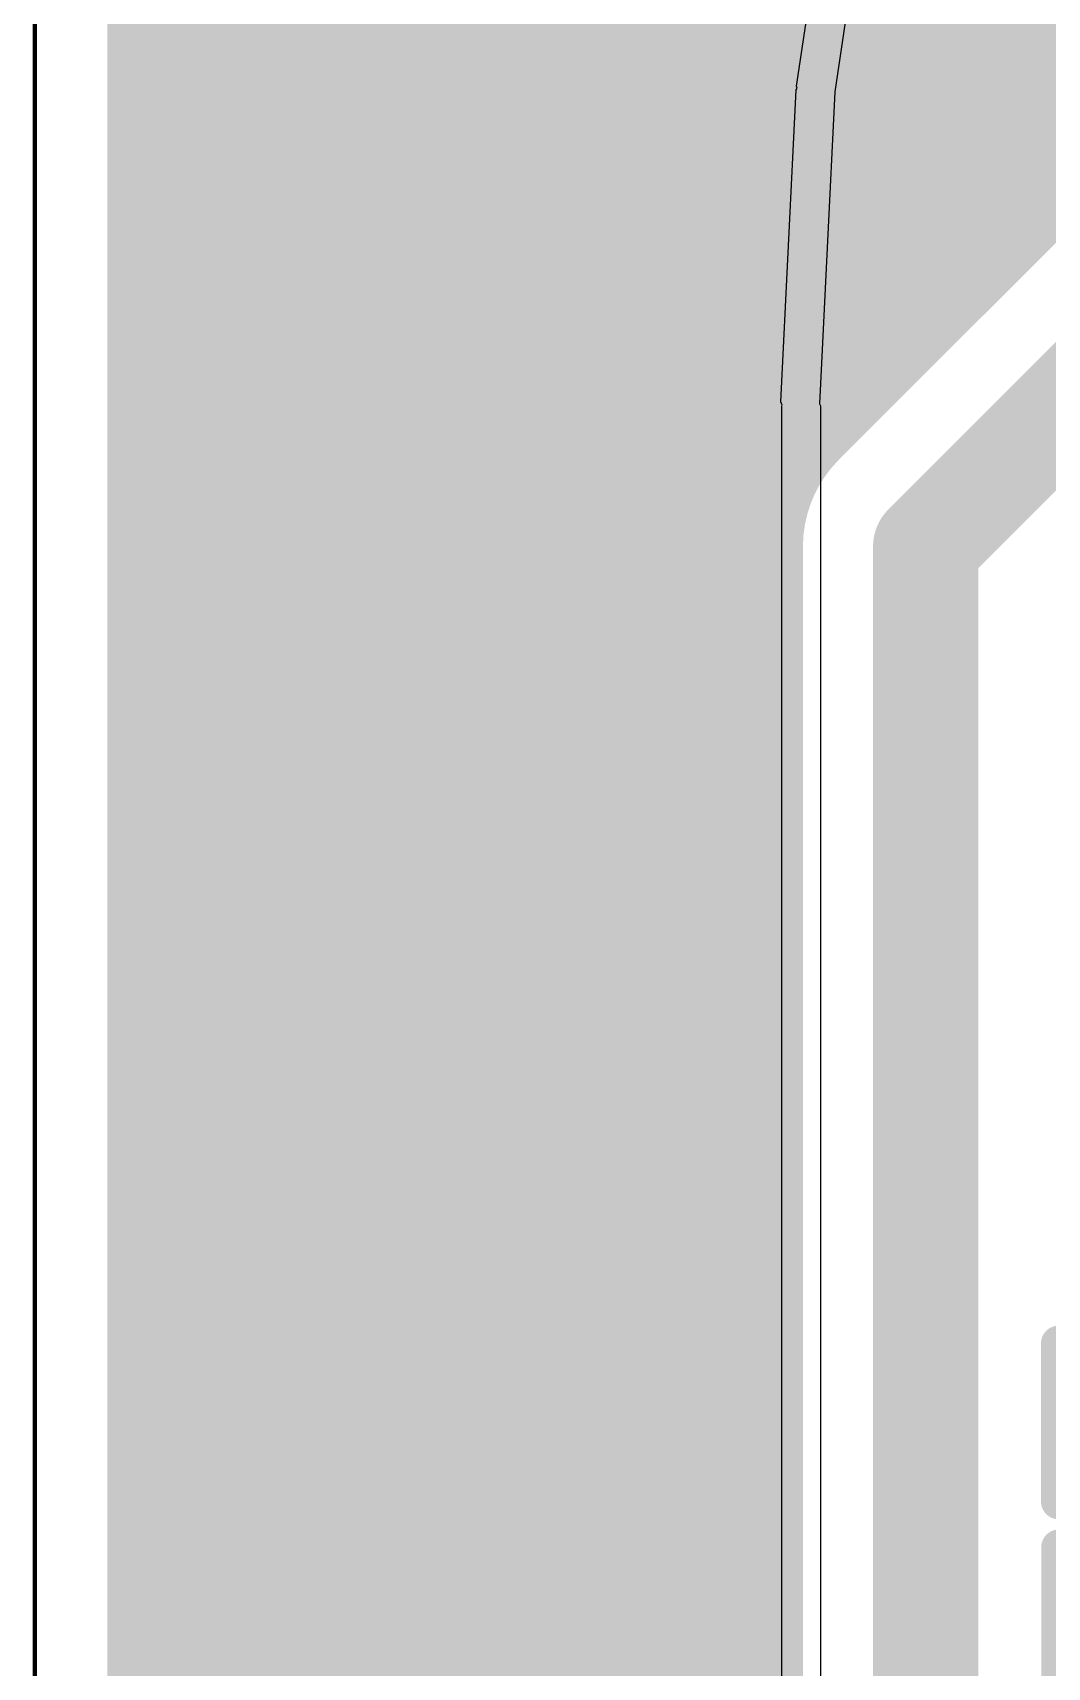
# Model space of a CAD drawing. Header units: inches. Extents: x 0 to 215, y 0 to 215.
# Drawn here: x 0.0007 to 0.1147, y 0.6231 to 0.8067 of the extents above; entities that cross this region are included whole.
import ezdxf

# ---------------------------------------------------------------- set-up
doc = ezdxf.new("R2010")
doc.units = ezdxf.units.IN
doc.header["$MEASUREMENT"] = 0
for name, color, linetype in [('BottomLayer', 5, 'Continuous'), ('BottomSolder', 6, 'Continuous'), ('KeepOutLayer', 6, 'Continuous'), ('TopLayer', 1, 'Continuous'), ('TopOverlay', 2, 'Continuous'), ('TopPaste', 8, 'Continuous'), ('TopSolder', 216, 'Continuous')]:
    doc.layers.add(name, color=color, linetype=linetype)

# ---------------------------------------------------------------- blocks, each defined once
blk = doc.blocks.new('D0201_BI_A_3')
at = {"layer": 'TopLayer'}
for points in [[(-0.01523, 0.00789), (-0.0046, 0.00789), (-0.0046, -0.00786), (-0.01523, -0.00786)], [(0.00485, 0.00789), (0.01548, 0.00789), (0.01548, -0.00786), (0.00485, -0.00786)]]:
    blk.add_hatch(color=1, dxfattribs=at).paths.add_polyline_path(points)
at = {"layer": 'TopPaste'}
for points in [[(-0.01523, 0.00789), (-0.0046, 0.00789), (-0.0046, -0.00786), (-0.01523, -0.00786)], [(0.00485, 0.00789), (0.01548, 0.00789), (0.01548, -0.00786), (0.00485, -0.00786)]]:
    blk.add_hatch(color=8, dxfattribs=at).paths.add_polyline_path(points)
at = {"layer": 'TopSolder'}
for points in [[(-0.0172, 0.00986), (-0.00263, 0.00986), (-0.00263, -0.00983), (-0.0172, -0.00983)], [(0.00288, 0.00986), (0.01745, 0.00986), (0.01745, -0.00983), (0.00288, -0.00983)]]:
    blk.add_hatch(color=216, dxfattribs=at).paths.add_polyline_path(points)
at = {"layer": 'TopOverlay'}
for p, q in [((0.00103, 0.00001), (-0.00197, 0.00401)), ((-0.00197, 0.00401), (-0.00197, -0.00399)), ((0.00253, 0.00401), (-0.00047, 0.00001)), ((0.00253, -0.00399), (0.00253, 0.00401)), ((-0.00197, -0.00399), (0.00103, 0.00001)), ((-0.00047, 0.00001), (0.00253, -0.00399))]:
    blk.add_line(p, q, dxfattribs=at)
for points in [[(-0.00257, 0.01301, 0.004, 0.004, 0), (-0.02032, 0.01301, 0.004, 0.004, 0)], [(-0.02032, 0.01001, 0.004, 0.004, 0), (-0.02032, 0.01301, 0.004, 0.004, 0)], [(0.00252, 0.01279, 0.004, 0.004, 0), (0.00257, 0.01304, 0.004, 0.004, 0)], [(0.02032, 0.01304, 0.004, 0.004, 0), (0.00257, 0.01304, 0.004, 0.004, 0)], [(0.02032, -0.01001, 0.004, 0.004, 0), (0.02032, 0.01304, 0.004, 0.004, 0)], [(-0.02032, -0.01304, 0.004, 0.004, 0), (-0.02032, 0.01001, 0.004, 0.004, 0)], [(0.02032, -0.01301, 0.004, 0.004, 0), (0.02032, -0.01001, 0.004, 0.004, 0)], [(-0.00257, -0.01304, 0.004, 0.004, 0), (-0.00252, -0.01279, 0.004, 0.004, 0)], [(0.02032, -0.01301, 0.004, 0.004, 0), (0.00257, -0.01301, 0.004, 0.004, 0)], [(-0.00257, -0.01304, 0.004, 0.004, 0), (-0.02032, -0.01304, 0.004, 0.004, 0)]]:
    blk.add_lwpolyline(points, format="xyseb", dxfattribs=at)
for points in [[(-0.02132, 0.01301, 0.002, 0.002, 1), (-0.01932, 0.01301, 0.002, 0.002, 1)], [(-0.02132, 0.01301, 0.002, 0.002, 1), (-0.01932, 0.01301, 0.002, 0.002, 1)], [(-0.00357, 0.01301, 0.002, 0.002, 1), (-0.00157, 0.01301, 0.002, 0.002, 1)], [(0.00152, 0.01279, 0.002, 0.002, 1), (0.00352, 0.01279, 0.002, 0.002, 1)], [(0.00157, 0.01304, 0.002, 0.002, 1), (0.00357, 0.01304, 0.002, 0.002, 1)], [(0.00157, 0.01304, 0.002, 0.002, 1), (0.00357, 0.01304, 0.002, 0.002, 1)], [(0.01932, 0.01304, 0.002, 0.002, 1), (0.02132, 0.01304, 0.002, 0.002, 1)], [(0.01932, 0.01304, 0.002, 0.002, 1), (0.02132, 0.01304, 0.002, 0.002, 1)], [(-0.02132, 0.01001, 0.002, 0.002, 1), (-0.01932, 0.01001, 0.002, 0.002, 1)], [(-0.02132, 0.01001, 0.002, 0.002, 1), (-0.01932, 0.01001, 0.002, 0.002, 1)], [(0.01932, -0.01001, 0.002, 0.002, 1), (0.02132, -0.01001, 0.002, 0.002, 1)], [(0.01932, -0.01001, 0.002, 0.002, 1), (0.02132, -0.01001, 0.002, 0.002, 1)], [(-0.00352, -0.01279, 0.002, 0.002, 1), (-0.00152, -0.01279, 0.002, 0.002, 1)], [(0.00157, -0.01301, 0.002, 0.002, 1), (0.00357, -0.01301, 0.002, 0.002, 1)], [(0.01932, -0.01301, 0.002, 0.002, 1), (0.02132, -0.01301, 0.002, 0.002, 1)], [(0.01932, -0.01301, 0.002, 0.002, 1), (0.02132, -0.01301, 0.002, 0.002, 1)], [(-0.02132, -0.01304, 0.002, 0.002, 1), (-0.01932, -0.01304, 0.002, 0.002, 1)], [(-0.02132, -0.01304, 0.002, 0.002, 1), (-0.01932, -0.01304, 0.002, 0.002, 1)], [(-0.00357, -0.01304, 0.002, 0.002, 1), (-0.00157, -0.01304, 0.002, 0.002, 1)], [(-0.00357, -0.01304, 0.002, 0.002, 1), (-0.00157, -0.01304, 0.002, 0.002, 1)]]:
    blk.add_lwpolyline(points, format="xyseb", close=True, dxfattribs=at)
blk = doc.blocks.new('____73')
at = {"layer": 'BottomLayer'}
for p, q in [((-0.353, 0.14896), (-0.35819, 0.11402)), ((-0.35819, 0.11402), (-0.35991, 0.07899)), ((-0.35991, 0.07899), (-0.3598, 0.07874)), ((-0.3598, 0.07874), (-0.3598, -0.07874))]:
    blk.add_line(p, q, dxfattribs=at)
at = {"layer": 'BottomSolder'}
for p, q in [((-0.36249, 0.11466), (-0.3573, 0.14959)), ((-0.36249, 0.11466), (-0.3573, 0.14959)), ((-0.36425, 0.0792), (-0.36253, 0.11423)), ((-0.36425, 0.0792), (-0.36253, 0.11423)), ((-0.36253, 0.11423), (-0.36243, 0.11444)), ((-0.36253, 0.11423), (-0.36243, 0.11444)), ((-0.36243, 0.11444), (-0.36249, 0.11466)), ((-0.36243, 0.11444), (-0.36249, 0.11466)), ((-0.36411, 0.07883), (-0.36425, 0.0792)), ((-0.36411, 0.07883), (-0.36425, 0.0792)), ((-0.36415, 0.07874), (-0.36411, 0.07883)), ((-0.36415, 0.07874), (-0.36411, 0.07883)), ((-0.36415, -0.07874), (-0.36415, 0.07874)), ((-0.36415, -0.07874), (-0.36415, 0.07874))]:
    blk.add_line(p, q, dxfattribs=at)

msp = doc.modelspace()

# ---------------------------------------------------------------- linework, layer by layer
at = {"layer": 'BottomLayer'}
for points in [[(0.01162, 1.36763, 0.005, 0.005, 0), (0.01162, 0.01087, 0.005, 0.005, 0)], [(0.06844, 0.80338, 0.005, 0.005, 0), (0.07362, 0.83832, 0.005, 0.005, 0)], [(0.01162, 0.80716, 0.005, 0.005, 0), (0.069, 0.80716, 0.005, 0.005, 0)], [(0.01162, 0.80314, 0.005, 0.005, 0), (0.06845, 0.80314, 0.005, 0.005, 0)], [(0.0665, 0.76615, 0.005, 0.005, 0), (0.06822, 0.80118, 0.005, 0.005, 0)], [(0.01162, 0.79912, 0.005, 0.005, 0), (0.06812, 0.79912, 0.005, 0.005, 0)], [(0.01162, 0.79511, 0.005, 0.005, 0), (0.06792, 0.79511, 0.005, 0.005, 0)], [(0.01162, 0.79109, 0.005, 0.005, 0), (0.06773, 0.79109, 0.005, 0.005, 0)], [(0.01162, 0.78708, 0.005, 0.005, 0), (0.06753, 0.78708, 0.005, 0.005, 0)], [(0.01162, 0.78306, 0.005, 0.005, 0), (0.06733, 0.78306, 0.005, 0.005, 0)], [(0.01162, 0.77905, 0.005, 0.005, 0), (0.06713, 0.77905, 0.005, 0.005, 0)], [(0.01162, 0.77503, 0.005, 0.005, 0), (0.06694, 0.77503, 0.005, 0.005, 0)], [(0.01162, 0.77101, 0.005, 0.005, 0), (0.06674, 0.77101, 0.005, 0.005, 0)], [(0.01162, 0.767, 0.005, 0.005, 0), (0.06654, 0.767, 0.005, 0.005, 0)], [(0.06658, 0.60758, 0.005, 0.005, 0), (0.06658, 0.76451, 0.005, 0.005, 0)], [(0.01162, 0.76298, 0.005, 0.005, 0), (0.06658, 0.76298, 0.005, 0.005, 0)], [(0.01162, 0.75897, 0.005, 0.005, 0), (0.06658, 0.75897, 0.005, 0.005, 0)], [(0.01162, 0.75495, 0.005, 0.005, 0), (0.06658, 0.75495, 0.005, 0.005, 0)], [(0.01162, 0.75094, 0.005, 0.005, 0), (0.06658, 0.75094, 0.005, 0.005, 0)], [(0.01162, 0.74692, 0.005, 0.005, 0), (0.06658, 0.74692, 0.005, 0.005, 0)], [(0.01162, 0.7429, 0.005, 0.005, 0), (0.06658, 0.7429, 0.005, 0.005, 0)], [(0.01162, 0.73889, 0.005, 0.005, 0), (0.06658, 0.73889, 0.005, 0.005, 0)], [(0.01162, 0.73487, 0.005, 0.005, 0), (0.06658, 0.73487, 0.005, 0.005, 0)], [(0.01162, 0.73086, 0.005, 0.005, 0), (0.06658, 0.73086, 0.005, 0.005, 0)], [(0.01162, 0.72684, 0.005, 0.005, 0), (0.06658, 0.72684, 0.005, 0.005, 0)], [(0.01162, 0.72283, 0.005, 0.005, 0), (0.06658, 0.72283, 0.005, 0.005, 0)], [(0.01162, 0.71881, 0.005, 0.005, 0), (0.06658, 0.71881, 0.005, 0.005, 0)], [(0.01162, 0.71479, 0.005, 0.005, 0), (0.06658, 0.71479, 0.005, 0.005, 0)], [(0.01162, 0.71078, 0.005, 0.005, 0), (0.06658, 0.71078, 0.005, 0.005, 0)], [(0.01162, 0.70676, 0.005, 0.005, 0), (0.06658, 0.70676, 0.005, 0.005, 0)], [(0.01162, 0.70275, 0.005, 0.005, 0), (0.06658, 0.70275, 0.005, 0.005, 0)], [(0.01162, 0.69873, 0.005, 0.005, 0), (0.06658, 0.69873, 0.005, 0.005, 0)], [(0.01162, 0.69472, 0.005, 0.005, 0), (0.06658, 0.69472, 0.005, 0.005, 0)], [(0.01162, 0.6907, 0.005, 0.005, 0), (0.06658, 0.6907, 0.005, 0.005, 0)], [(0.01162, 0.68668, 0.005, 0.005, 0), (0.06658, 0.68668, 0.005, 0.005, 0)], [(0.01162, 0.68267, 0.005, 0.005, 0), (0.06658, 0.68267, 0.005, 0.005, 0)], [(0.01162, 0.67865, 0.005, 0.005, 0), (0.06658, 0.67865, 0.005, 0.005, 0)], [(0.01162, 0.67464, 0.005, 0.005, 0), (0.06658, 0.67464, 0.005, 0.005, 0)], [(0.01162, 0.67062, 0.005, 0.005, 0), (0.06658, 0.67062, 0.005, 0.005, 0)], [(0.01162, 0.66661, 0.005, 0.005, 0), (0.06658, 0.66661, 0.005, 0.005, 0)], [(0.01162, 0.66259, 0.005, 0.005, 0), (0.06658, 0.66259, 0.005, 0.005, 0)], [(0.01162, 0.65857, 0.005, 0.005, 0), (0.06658, 0.65857, 0.005, 0.005, 0)], [(0.01162, 0.65456, 0.005, 0.005, 0), (0.06658, 0.65456, 0.005, 0.005, 0)], [(0.01162, 0.65054, 0.005, 0.005, 0), (0.06658, 0.65054, 0.005, 0.005, 0)], [(0.01162, 0.64653, 0.005, 0.005, 0), (0.06658, 0.64653, 0.005, 0.005, 0)], [(0.01162, 0.64251, 0.005, 0.005, 0), (0.06658, 0.64251, 0.005, 0.005, 0)], [(0.01162, 0.6385, 0.005, 0.005, 0), (0.06658, 0.6385, 0.005, 0.005, 0)], [(0.01162, 0.63448, 0.005, 0.005, 0), (0.06658, 0.63448, 0.005, 0.005, 0)], [(0.01162, 0.63046, 0.005, 0.005, 0), (0.06658, 0.63046, 0.005, 0.005, 0)], [(0.01162, 0.62645, 0.005, 0.005, 0), (0.06658, 0.62645, 0.005, 0.005, 0)], [(0.01162, 0.62243, 0.005, 0.005, 0), (0.06658, 0.62243, 0.005, 0.005, 0)]]:
    msp.add_lwpolyline(points, format="xyseb", dxfattribs=at)
for points in [[(0.01037, 0.80716, 0.0025, 0.0025, 1), (0.01287, 0.80716, 0.0025, 0.0025, 1)], [(0.06775, 0.80716, 0.0025, 0.0025, 1), (0.07025, 0.80716, 0.0025, 0.0025, 1)], [(0.01037, 0.80314, 0.0025, 0.0025, 1), (0.01287, 0.80314, 0.0025, 0.0025, 1)], [(0.06719, 0.80338, 0.0025, 0.0025, 1), (0.06969, 0.80338, 0.0025, 0.0025, 1)], [(0.0672, 0.80314, 0.0025, 0.0025, 1), (0.0697, 0.80314, 0.0025, 0.0025, 1)], [(0.06697, 0.80118, 0.0025, 0.0025, 1), (0.06947, 0.80118, 0.0025, 0.0025, 1)], [(0.01037, 0.79912, 0.0025, 0.0025, 1), (0.01287, 0.79912, 0.0025, 0.0025, 1)], [(0.06687, 0.79912, 0.0025, 0.0025, 1), (0.06937, 0.79912, 0.0025, 0.0025, 1)], [(0.01037, 0.79511, 0.0025, 0.0025, 1), (0.01287, 0.79511, 0.0025, 0.0025, 1)], [(0.06667, 0.79511, 0.0025, 0.0025, 1), (0.06917, 0.79511, 0.0025, 0.0025, 1)], [(0.01037, 0.79109, 0.0025, 0.0025, 1), (0.01287, 0.79109, 0.0025, 0.0025, 1)], [(0.06648, 0.79109, 0.0025, 0.0025, 1), (0.06898, 0.79109, 0.0025, 0.0025, 1)], [(0.01037, 0.78708, 0.0025, 0.0025, 1), (0.01287, 0.78708, 0.0025, 0.0025, 1)], [(0.06628, 0.78708, 0.0025, 0.0025, 1), (0.06878, 0.78708, 0.0025, 0.0025, 1)], [(0.01037, 0.78306, 0.0025, 0.0025, 1), (0.01287, 0.78306, 0.0025, 0.0025, 1)], [(0.06608, 0.78306, 0.0025, 0.0025, 1), (0.06858, 0.78306, 0.0025, 0.0025, 1)], [(0.01037, 0.77905, 0.0025, 0.0025, 1), (0.01287, 0.77905, 0.0025, 0.0025, 1)], [(0.06588, 0.77905, 0.0025, 0.0025, 1), (0.06838, 0.77905, 0.0025, 0.0025, 1)], [(0.01037, 0.77503, 0.0025, 0.0025, 1), (0.01287, 0.77503, 0.0025, 0.0025, 1)], [(0.06569, 0.77503, 0.0025, 0.0025, 1), (0.06819, 0.77503, 0.0025, 0.0025, 1)], [(0.01037, 0.77101, 0.0025, 0.0025, 1), (0.01287, 0.77101, 0.0025, 0.0025, 1)], [(0.06549, 0.77101, 0.0025, 0.0025, 1), (0.06799, 0.77101, 0.0025, 0.0025, 1)], [(0.01037, 0.767, 0.0025, 0.0025, 1), (0.01287, 0.767, 0.0025, 0.0025, 1)], [(0.06529, 0.767, 0.0025, 0.0025, 1), (0.06779, 0.767, 0.0025, 0.0025, 1)], [(0.06525, 0.76615, 0.0025, 0.0025, 1), (0.06775, 0.76615, 0.0025, 0.0025, 1)], [(0.06533, 0.76451, 0.0025, 0.0025, 1), (0.06783, 0.76451, 0.0025, 0.0025, 1)], [(0.01037, 0.76298, 0.0025, 0.0025, 1), (0.01287, 0.76298, 0.0025, 0.0025, 1)], [(0.06533, 0.76298, 0.0025, 0.0025, 1), (0.06783, 0.76298, 0.0025, 0.0025, 1)], [(0.01037, 0.75897, 0.0025, 0.0025, 1), (0.01287, 0.75897, 0.0025, 0.0025, 1)], [(0.06533, 0.75897, 0.0025, 0.0025, 1), (0.06783, 0.75897, 0.0025, 0.0025, 1)], [(0.01037, 0.75495, 0.0025, 0.0025, 1), (0.01287, 0.75495, 0.0025, 0.0025, 1)], [(0.06533, 0.75495, 0.0025, 0.0025, 1), (0.06783, 0.75495, 0.0025, 0.0025, 1)], [(0.01037, 0.75094, 0.0025, 0.0025, 1), (0.01287, 0.75094, 0.0025, 0.0025, 1)], [(0.06533, 0.75094, 0.0025, 0.0025, 1), (0.06783, 0.75094, 0.0025, 0.0025, 1)], [(0.01037, 0.74692, 0.0025, 0.0025, 1), (0.01287, 0.74692, 0.0025, 0.0025, 1)], [(0.06533, 0.74692, 0.0025, 0.0025, 1), (0.06783, 0.74692, 0.0025, 0.0025, 1)], [(0.01037, 0.7429, 0.0025, 0.0025, 1), (0.01287, 0.7429, 0.0025, 0.0025, 1)], [(0.06533, 0.7429, 0.0025, 0.0025, 1), (0.06783, 0.7429, 0.0025, 0.0025, 1)], [(0.01037, 0.73889, 0.0025, 0.0025, 1), (0.01287, 0.73889, 0.0025, 0.0025, 1)], [(0.06533, 0.73889, 0.0025, 0.0025, 1), (0.06783, 0.73889, 0.0025, 0.0025, 1)], [(0.01037, 0.73487, 0.0025, 0.0025, 1), (0.01287, 0.73487, 0.0025, 0.0025, 1)], [(0.06533, 0.73487, 0.0025, 0.0025, 1), (0.06783, 0.73487, 0.0025, 0.0025, 1)], [(0.01037, 0.73086, 0.0025, 0.0025, 1), (0.01287, 0.73086, 0.0025, 0.0025, 1)], [(0.06533, 0.73086, 0.0025, 0.0025, 1), (0.06783, 0.73086, 0.0025, 0.0025, 1)], [(0.01037, 0.72684, 0.0025, 0.0025, 1), (0.01287, 0.72684, 0.0025, 0.0025, 1)], [(0.06533, 0.72684, 0.0025, 0.0025, 1), (0.06783, 0.72684, 0.0025, 0.0025, 1)], [(0.01037, 0.72283, 0.0025, 0.0025, 1), (0.01287, 0.72283, 0.0025, 0.0025, 1)], [(0.06533, 0.72283, 0.0025, 0.0025, 1), (0.06783, 0.72283, 0.0025, 0.0025, 1)], [(0.01037, 0.71881, 0.0025, 0.0025, 1), (0.01287, 0.71881, 0.0025, 0.0025, 1)], [(0.06533, 0.71881, 0.0025, 0.0025, 1), (0.06783, 0.71881, 0.0025, 0.0025, 1)], [(0.01037, 0.71479, 0.0025, 0.0025, 1), (0.01287, 0.71479, 0.0025, 0.0025, 1)], [(0.06533, 0.71479, 0.0025, 0.0025, 1), (0.06783, 0.71479, 0.0025, 0.0025, 1)], [(0.01037, 0.71078, 0.0025, 0.0025, 1), (0.01287, 0.71078, 0.0025, 0.0025, 1)], [(0.06533, 0.71078, 0.0025, 0.0025, 1), (0.06783, 0.71078, 0.0025, 0.0025, 1)], [(0.01037, 0.70676, 0.0025, 0.0025, 1), (0.01287, 0.70676, 0.0025, 0.0025, 1)], [(0.06533, 0.70676, 0.0025, 0.0025, 1), (0.06783, 0.70676, 0.0025, 0.0025, 1)], [(0.01037, 0.70275, 0.0025, 0.0025, 1), (0.01287, 0.70275, 0.0025, 0.0025, 1)], [(0.06533, 0.70275, 0.0025, 0.0025, 1), (0.06783, 0.70275, 0.0025, 0.0025, 1)], [(0.01037, 0.69873, 0.0025, 0.0025, 1), (0.01287, 0.69873, 0.0025, 0.0025, 1)], [(0.06533, 0.69873, 0.0025, 0.0025, 1), (0.06783, 0.69873, 0.0025, 0.0025, 1)], [(0.01037, 0.69472, 0.0025, 0.0025, 1), (0.01287, 0.69472, 0.0025, 0.0025, 1)], [(0.06533, 0.69472, 0.0025, 0.0025, 1), (0.06783, 0.69472, 0.0025, 0.0025, 1)], [(0.01037, 0.6907, 0.0025, 0.0025, 1), (0.01287, 0.6907, 0.0025, 0.0025, 1)], [(0.06533, 0.6907, 0.0025, 0.0025, 1), (0.06783, 0.6907, 0.0025, 0.0025, 1)], [(0.01037, 0.68668, 0.0025, 0.0025, 1), (0.01287, 0.68668, 0.0025, 0.0025, 1)], [(0.06533, 0.68668, 0.0025, 0.0025, 1), (0.06783, 0.68668, 0.0025, 0.0025, 1)], [(0.01037, 0.68267, 0.0025, 0.0025, 1), (0.01287, 0.68267, 0.0025, 0.0025, 1)], [(0.06533, 0.68267, 0.0025, 0.0025, 1), (0.06783, 0.68267, 0.0025, 0.0025, 1)], [(0.01037, 0.67865, 0.0025, 0.0025, 1), (0.01287, 0.67865, 0.0025, 0.0025, 1)], [(0.06533, 0.67865, 0.0025, 0.0025, 1), (0.06783, 0.67865, 0.0025, 0.0025, 1)], [(0.01037, 0.67464, 0.0025, 0.0025, 1), (0.01287, 0.67464, 0.0025, 0.0025, 1)], [(0.06533, 0.67464, 0.0025, 0.0025, 1), (0.06783, 0.67464, 0.0025, 0.0025, 1)], [(0.01037, 0.67062, 0.0025, 0.0025, 1), (0.01287, 0.67062, 0.0025, 0.0025, 1)], [(0.06533, 0.67062, 0.0025, 0.0025, 1), (0.06783, 0.67062, 0.0025, 0.0025, 1)], [(0.01037, 0.66661, 0.0025, 0.0025, 1), (0.01287, 0.66661, 0.0025, 0.0025, 1)], [(0.06533, 0.66661, 0.0025, 0.0025, 1), (0.06783, 0.66661, 0.0025, 0.0025, 1)], [(0.01037, 0.66259, 0.0025, 0.0025, 1), (0.01287, 0.66259, 0.0025, 0.0025, 1)], [(0.06533, 0.66259, 0.0025, 0.0025, 1), (0.06783, 0.66259, 0.0025, 0.0025, 1)], [(0.01037, 0.65857, 0.0025, 0.0025, 1), (0.01287, 0.65857, 0.0025, 0.0025, 1)], [(0.06533, 0.65857, 0.0025, 0.0025, 1), (0.06783, 0.65857, 0.0025, 0.0025, 1)], [(0.01037, 0.65456, 0.0025, 0.0025, 1), (0.01287, 0.65456, 0.0025, 0.0025, 1)], [(0.06533, 0.65456, 0.0025, 0.0025, 1), (0.06783, 0.65456, 0.0025, 0.0025, 1)], [(0.01037, 0.65054, 0.0025, 0.0025, 1), (0.01287, 0.65054, 0.0025, 0.0025, 1)], [(0.06533, 0.65054, 0.0025, 0.0025, 1), (0.06783, 0.65054, 0.0025, 0.0025, 1)], [(0.01037, 0.64653, 0.0025, 0.0025, 1), (0.01287, 0.64653, 0.0025, 0.0025, 1)], [(0.06533, 0.64653, 0.0025, 0.0025, 1), (0.06783, 0.64653, 0.0025, 0.0025, 1)], [(0.01037, 0.64251, 0.0025, 0.0025, 1), (0.01287, 0.64251, 0.0025, 0.0025, 1)], [(0.06533, 0.64251, 0.0025, 0.0025, 1), (0.06783, 0.64251, 0.0025, 0.0025, 1)], [(0.01037, 0.6385, 0.0025, 0.0025, 1), (0.01287, 0.6385, 0.0025, 0.0025, 1)], [(0.06533, 0.6385, 0.0025, 0.0025, 1), (0.06783, 0.6385, 0.0025, 0.0025, 1)], [(0.01037, 0.63448, 0.0025, 0.0025, 1), (0.01287, 0.63448, 0.0025, 0.0025, 1)], [(0.06533, 0.63448, 0.0025, 0.0025, 1), (0.06783, 0.63448, 0.0025, 0.0025, 1)], [(0.01037, 0.63046, 0.0025, 0.0025, 1), (0.01287, 0.63046, 0.0025, 0.0025, 1)], [(0.06533, 0.63046, 0.0025, 0.0025, 1), (0.06783, 0.63046, 0.0025, 0.0025, 1)], [(0.01037, 0.62645, 0.0025, 0.0025, 1), (0.01287, 0.62645, 0.0025, 0.0025, 1)], [(0.06533, 0.62645, 0.0025, 0.0025, 1), (0.06783, 0.62645, 0.0025, 0.0025, 1)], [(0.01037, 0.62243, 0.0025, 0.0025, 1), (0.01287, 0.62243, 0.0025, 0.0025, 1)], [(0.06533, 0.62243, 0.0025, 0.0025, 1), (0.06783, 0.62243, 0.0025, 0.0025, 1)]]:
    msp.add_lwpolyline(points, format="xyseb", close=True, dxfattribs=at)
at = {"layer": 'KeepOutLayer'}
msp.add_lwpolyline([(0.001, 1.37825, 0.0005, 0.0005, 0), (0.001, 0.00025, 0.0005, 0.0005, 0)], format="xyseb", dxfattribs=at)
at = {"layer": 'TopLayer'}
for points in [[(0.01162, 1.36763, 0.005, 0.005, 0), (0.01162, 0.01087, 0.005, 0.005, 0)], [(0.08952, 0.76054, 0.005, 0.005, 0), (0.17446, 0.84548, 0.005, 0.005, 0)], [(0.101, 0.749, 0.01181, 0.01181, 0), (0.186, 0.834, 0.01181, 0.01181, 0)], [(0.01162, 0.80716, 0.005, 0.005, 0), (0.13613, 0.80716, 0.005, 0.005, 0)], [(0.01162, 0.80314, 0.005, 0.005, 0), (0.13212, 0.80314, 0.005, 0.005, 0)], [(0.01162, 0.79912, 0.005, 0.005, 0), (0.1281, 0.79912, 0.005, 0.005, 0)], [(0.01162, 0.79511, 0.005, 0.005, 0), (0.12409, 0.79511, 0.005, 0.005, 0)], [(0.01162, 0.79109, 0.005, 0.005, 0), (0.12007, 0.79109, 0.005, 0.005, 0)], [(0.01162, 0.78708, 0.005, 0.005, 0), (0.11605, 0.78708, 0.005, 0.005, 0)], [(0.01162, 0.78306, 0.005, 0.005, 0), (0.11204, 0.78306, 0.005, 0.005, 0)], [(0.01162, 0.77905, 0.005, 0.005, 0), (0.10802, 0.77905, 0.005, 0.005, 0)], [(0.01162, 0.77503, 0.005, 0.005, 0), (0.10401, 0.77503, 0.005, 0.005, 0)], [(0.01162, 0.77101, 0.005, 0.005, 0), (0.09999, 0.77101, 0.005, 0.005, 0)], [(0.01162, 0.767, 0.005, 0.005, 0), (0.09598, 0.767, 0.005, 0.005, 0)], [(0.01162, 0.76298, 0.005, 0.005, 0), (0.09196, 0.76298, 0.005, 0.005, 0)], [(0.08472, 0.749, 0.005, 0.005, -0.199638), (0.08952, 0.76054, 0.005, 0.005, 0)], [(0.08472, 0.749, 0.005, 0.005, -0.198912), (0.08949, 0.76051, 0.005, 0.005, 0)], [(0.01162, 0.75897, 0.005, 0.005, 0), (0.08813, 0.75897, 0.005, 0.005, 0)], [(0.01162, 0.75495, 0.005, 0.005, 0), (0.08585, 0.75495, 0.005, 0.005, 0)], [(0.101, 0.588, 0.01181, 0.01181, 0), (0.101, 0.749, 0.01181, 0.01181, 0)], [(0.01162, 0.75094, 0.005, 0.005, 0), (0.08484, 0.75094, 0.005, 0.005, 0)], [(0.08472, 0.588, 0.005, 0.005, 0), (0.08472, 0.749, 0.005, 0.005, 0)], [(0.01162, 0.74692, 0.005, 0.005, 0), (0.08472, 0.74692, 0.005, 0.005, 0)], [(0.01162, 0.7429, 0.005, 0.005, 0), (0.08472, 0.7429, 0.005, 0.005, 0)], [(0.01162, 0.73889, 0.005, 0.005, 0), (0.08472, 0.73889, 0.005, 0.005, 0)], [(0.01162, 0.73487, 0.005, 0.005, 0), (0.08472, 0.73487, 0.005, 0.005, 0)], [(0.01162, 0.73086, 0.005, 0.005, 0), (0.08472, 0.73086, 0.005, 0.005, 0)], [(0.01162, 0.72684, 0.005, 0.005, 0), (0.08472, 0.72684, 0.005, 0.005, 0)], [(0.01162, 0.72283, 0.005, 0.005, 0), (0.08472, 0.72283, 0.005, 0.005, 0)], [(0.01162, 0.71881, 0.005, 0.005, 0), (0.08472, 0.71881, 0.005, 0.005, 0)], [(0.01162, 0.71479, 0.005, 0.005, 0), (0.08472, 0.71479, 0.005, 0.005, 0)], [(0.01162, 0.71078, 0.005, 0.005, 0), (0.08472, 0.71078, 0.005, 0.005, 0)], [(0.01162, 0.70676, 0.005, 0.005, 0), (0.08472, 0.70676, 0.005, 0.005, 0)], [(0.01162, 0.70275, 0.005, 0.005, 0), (0.08472, 0.70275, 0.005, 0.005, 0)], [(0.01162, 0.69873, 0.005, 0.005, 0), (0.08472, 0.69873, 0.005, 0.005, 0)], [(0.01162, 0.69472, 0.005, 0.005, 0), (0.08472, 0.69472, 0.005, 0.005, 0)], [(0.01162, 0.6907, 0.005, 0.005, 0), (0.08472, 0.6907, 0.005, 0.005, 0)], [(0.01162, 0.68668, 0.005, 0.005, 0), (0.08472, 0.68668, 0.005, 0.005, 0)], [(0.01162, 0.68267, 0.005, 0.005, 0), (0.08472, 0.68267, 0.005, 0.005, 0)], [(0.01162, 0.67865, 0.005, 0.005, 0), (0.08472, 0.67865, 0.005, 0.005, 0)], [(0.01162, 0.67464, 0.005, 0.005, 0), (0.08472, 0.67464, 0.005, 0.005, 0)], [(0.01162, 0.67062, 0.005, 0.005, 0), (0.08472, 0.67062, 0.005, 0.005, 0)], [(0.01162, 0.66661, 0.005, 0.005, 0), (0.08472, 0.66661, 0.005, 0.005, 0)], [(0.01162, 0.66259, 0.005, 0.005, 0), (0.08472, 0.66259, 0.005, 0.005, 0)], [(0.01162, 0.65857, 0.005, 0.005, 0), (0.08472, 0.65857, 0.005, 0.005, 0)], [(0.01162, 0.65456, 0.005, 0.005, 0), (0.08472, 0.65456, 0.005, 0.005, 0)], [(0.01162, 0.65054, 0.005, 0.005, 0), (0.08472, 0.65054, 0.005, 0.005, 0)], [(0.01162, 0.64653, 0.005, 0.005, 0), (0.08472, 0.64653, 0.005, 0.005, 0)], [(0.01162, 0.64251, 0.005, 0.005, 0), (0.08472, 0.64251, 0.005, 0.005, 0)], [(0.01162, 0.6385, 0.005, 0.005, 0), (0.08472, 0.6385, 0.005, 0.005, 0)], [(0.01162, 0.63448, 0.005, 0.005, 0), (0.08472, 0.63448, 0.005, 0.005, 0)], [(0.01162, 0.63046, 0.005, 0.005, 0), (0.08472, 0.63046, 0.005, 0.005, 0)], [(0.01162, 0.62645, 0.005, 0.005, 0), (0.08472, 0.62645, 0.005, 0.005, 0)], [(0.01162, 0.62243, 0.005, 0.005, 0), (0.08472, 0.62243, 0.005, 0.005, 0)]]:
    msp.add_lwpolyline(points, format="xyseb", dxfattribs=at)
for points in [[(0.01037, 0.80716, 0.0025, 0.0025, 1), (0.01287, 0.80716, 0.0025, 0.0025, 1)], [(0.01037, 0.80314, 0.0025, 0.0025, 1), (0.01287, 0.80314, 0.0025, 0.0025, 1)], [(0.01037, 0.79912, 0.0025, 0.0025, 1), (0.01287, 0.79912, 0.0025, 0.0025, 1)], [(0.01037, 0.79511, 0.0025, 0.0025, 1), (0.01287, 0.79511, 0.0025, 0.0025, 1)], [(0.01037, 0.79109, 0.0025, 0.0025, 1), (0.01287, 0.79109, 0.0025, 0.0025, 1)], [(0.01037, 0.78708, 0.0025, 0.0025, 1), (0.01287, 0.78708, 0.0025, 0.0025, 1)], [(0.1148, 0.78708, 0.0025, 0.0025, 1), (0.1173, 0.78708, 0.0025, 0.0025, 1)], [(0.01037, 0.78306, 0.0025, 0.0025, 1), (0.01287, 0.78306, 0.0025, 0.0025, 1)], [(0.11079, 0.78306, 0.0025, 0.0025, 1), (0.11329, 0.78306, 0.0025, 0.0025, 1)], [(0.01037, 0.77905, 0.0025, 0.0025, 1), (0.01287, 0.77905, 0.0025, 0.0025, 1)], [(0.10677, 0.77905, 0.0025, 0.0025, 1), (0.10927, 0.77905, 0.0025, 0.0025, 1)], [(0.01037, 0.77503, 0.0025, 0.0025, 1), (0.01287, 0.77503, 0.0025, 0.0025, 1)], [(0.10276, 0.77503, 0.0025, 0.0025, 1), (0.10526, 0.77503, 0.0025, 0.0025, 1)], [(0.01037, 0.77101, 0.0025, 0.0025, 1), (0.01287, 0.77101, 0.0025, 0.0025, 1)], [(0.09874, 0.77101, 0.0025, 0.0025, 1), (0.10124, 0.77101, 0.0025, 0.0025, 1)], [(0.01037, 0.767, 0.0025, 0.0025, 1), (0.01287, 0.767, 0.0025, 0.0025, 1)], [(0.09473, 0.767, 0.0025, 0.0025, 1), (0.09723, 0.767, 0.0025, 0.0025, 1)], [(0.01037, 0.76298, 0.0025, 0.0025, 1), (0.01287, 0.76298, 0.0025, 0.0025, 1)], [(0.09071, 0.76298, 0.0025, 0.0025, 1), (0.09321, 0.76298, 0.0025, 0.0025, 1)], [(0.08824, 0.76051, 0.0025, 0.0025, 1), (0.09074, 0.76051, 0.0025, 0.0025, 1)], [(0.08827, 0.76054, 0.0025, 0.0025, 1), (0.09077, 0.76054, 0.0025, 0.0025, 1)], [(0.08827, 0.76054, 0.0025, 0.0025, 1), (0.09077, 0.76054, 0.0025, 0.0025, 1)], [(0.01037, 0.75897, 0.0025, 0.0025, 1), (0.01287, 0.75897, 0.0025, 0.0025, 1)], [(0.08688, 0.75897, 0.0025, 0.0025, 1), (0.08938, 0.75897, 0.0025, 0.0025, 1)], [(0.01037, 0.75495, 0.0025, 0.0025, 1), (0.01287, 0.75495, 0.0025, 0.0025, 1)], [(0.0846, 0.75495, 0.0025, 0.0025, 1), (0.0871, 0.75495, 0.0025, 0.0025, 1)], [(0.09805, 0.749, 0.00591, 0.00591, 1), (0.10395, 0.749, 0.00591, 0.00591, 1)], [(0.09805, 0.749, 0.00591, 0.00591, 1), (0.10395, 0.749, 0.00591, 0.00591, 1)], [(0.01037, 0.75094, 0.0025, 0.0025, 1), (0.01287, 0.75094, 0.0025, 0.0025, 1)], [(0.08359, 0.75094, 0.0025, 0.0025, 1), (0.08609, 0.75094, 0.0025, 0.0025, 1)], [(0.08347, 0.749, 0.0025, 0.0025, 1), (0.08597, 0.749, 0.0025, 0.0025, 1)], [(0.08347, 0.749, 0.0025, 0.0025, 1), (0.08597, 0.749, 0.0025, 0.0025, 1)], [(0.08347, 0.749, 0.0025, 0.0025, 1), (0.08597, 0.749, 0.0025, 0.0025, 1)], [(0.01037, 0.74692, 0.0025, 0.0025, 1), (0.01287, 0.74692, 0.0025, 0.0025, 1)], [(0.08347, 0.74692, 0.0025, 0.0025, 1), (0.08597, 0.74692, 0.0025, 0.0025, 1)], [(0.01037, 0.7429, 0.0025, 0.0025, 1), (0.01287, 0.7429, 0.0025, 0.0025, 1)], [(0.08347, 0.7429, 0.0025, 0.0025, 1), (0.08597, 0.7429, 0.0025, 0.0025, 1)], [(0.01037, 0.73889, 0.0025, 0.0025, 1), (0.01287, 0.73889, 0.0025, 0.0025, 1)], [(0.08347, 0.73889, 0.0025, 0.0025, 1), (0.08597, 0.73889, 0.0025, 0.0025, 1)], [(0.01037, 0.73487, 0.0025, 0.0025, 1), (0.01287, 0.73487, 0.0025, 0.0025, 1)], [(0.08347, 0.73487, 0.0025, 0.0025, 1), (0.08597, 0.73487, 0.0025, 0.0025, 1)], [(0.01037, 0.73086, 0.0025, 0.0025, 1), (0.01287, 0.73086, 0.0025, 0.0025, 1)], [(0.08347, 0.73086, 0.0025, 0.0025, 1), (0.08597, 0.73086, 0.0025, 0.0025, 1)], [(0.01037, 0.72684, 0.0025, 0.0025, 1), (0.01287, 0.72684, 0.0025, 0.0025, 1)], [(0.08347, 0.72684, 0.0025, 0.0025, 1), (0.08597, 0.72684, 0.0025, 0.0025, 1)], [(0.01037, 0.72283, 0.0025, 0.0025, 1), (0.01287, 0.72283, 0.0025, 0.0025, 1)], [(0.08347, 0.72283, 0.0025, 0.0025, 1), (0.08597, 0.72283, 0.0025, 0.0025, 1)], [(0.01037, 0.71881, 0.0025, 0.0025, 1), (0.01287, 0.71881, 0.0025, 0.0025, 1)], [(0.08347, 0.71881, 0.0025, 0.0025, 1), (0.08597, 0.71881, 0.0025, 0.0025, 1)], [(0.01037, 0.71479, 0.0025, 0.0025, 1), (0.01287, 0.71479, 0.0025, 0.0025, 1)], [(0.08347, 0.71479, 0.0025, 0.0025, 1), (0.08597, 0.71479, 0.0025, 0.0025, 1)], [(0.01037, 0.71078, 0.0025, 0.0025, 1), (0.01287, 0.71078, 0.0025, 0.0025, 1)], [(0.08347, 0.71078, 0.0025, 0.0025, 1), (0.08597, 0.71078, 0.0025, 0.0025, 1)], [(0.01037, 0.70676, 0.0025, 0.0025, 1), (0.01287, 0.70676, 0.0025, 0.0025, 1)], [(0.08347, 0.70676, 0.0025, 0.0025, 1), (0.08597, 0.70676, 0.0025, 0.0025, 1)], [(0.01037, 0.70275, 0.0025, 0.0025, 1), (0.01287, 0.70275, 0.0025, 0.0025, 1)], [(0.08347, 0.70275, 0.0025, 0.0025, 1), (0.08597, 0.70275, 0.0025, 0.0025, 1)], [(0.01037, 0.69873, 0.0025, 0.0025, 1), (0.01287, 0.69873, 0.0025, 0.0025, 1)], [(0.08347, 0.69873, 0.0025, 0.0025, 1), (0.08597, 0.69873, 0.0025, 0.0025, 1)], [(0.01037, 0.69472, 0.0025, 0.0025, 1), (0.01287, 0.69472, 0.0025, 0.0025, 1)], [(0.08347, 0.69472, 0.0025, 0.0025, 1), (0.08597, 0.69472, 0.0025, 0.0025, 1)], [(0.01037, 0.6907, 0.0025, 0.0025, 1), (0.01287, 0.6907, 0.0025, 0.0025, 1)], [(0.08347, 0.6907, 0.0025, 0.0025, 1), (0.08597, 0.6907, 0.0025, 0.0025, 1)], [(0.01037, 0.68668, 0.0025, 0.0025, 1), (0.01287, 0.68668, 0.0025, 0.0025, 1)], [(0.08347, 0.68668, 0.0025, 0.0025, 1), (0.08597, 0.68668, 0.0025, 0.0025, 1)], [(0.01037, 0.68267, 0.0025, 0.0025, 1), (0.01287, 0.68267, 0.0025, 0.0025, 1)], [(0.08347, 0.68267, 0.0025, 0.0025, 1), (0.08597, 0.68267, 0.0025, 0.0025, 1)], [(0.01037, 0.67865, 0.0025, 0.0025, 1), (0.01287, 0.67865, 0.0025, 0.0025, 1)], [(0.08347, 0.67865, 0.0025, 0.0025, 1), (0.08597, 0.67865, 0.0025, 0.0025, 1)], [(0.01037, 0.67464, 0.0025, 0.0025, 1), (0.01287, 0.67464, 0.0025, 0.0025, 1)], [(0.08347, 0.67464, 0.0025, 0.0025, 1), (0.08597, 0.67464, 0.0025, 0.0025, 1)], [(0.01037, 0.67062, 0.0025, 0.0025, 1), (0.01287, 0.67062, 0.0025, 0.0025, 1)], [(0.08347, 0.67062, 0.0025, 0.0025, 1), (0.08597, 0.67062, 0.0025, 0.0025, 1)], [(0.01037, 0.66661, 0.0025, 0.0025, 1), (0.01287, 0.66661, 0.0025, 0.0025, 1)], [(0.08347, 0.66661, 0.0025, 0.0025, 1), (0.08597, 0.66661, 0.0025, 0.0025, 1)], [(0.01037, 0.66259, 0.0025, 0.0025, 1), (0.01287, 0.66259, 0.0025, 0.0025, 1)], [(0.08347, 0.66259, 0.0025, 0.0025, 1), (0.08597, 0.66259, 0.0025, 0.0025, 1)], [(0.01037, 0.65857, 0.0025, 0.0025, 1), (0.01287, 0.65857, 0.0025, 0.0025, 1)], [(0.08347, 0.65857, 0.0025, 0.0025, 1), (0.08597, 0.65857, 0.0025, 0.0025, 1)], [(0.01037, 0.65456, 0.0025, 0.0025, 1), (0.01287, 0.65456, 0.0025, 0.0025, 1)], [(0.08347, 0.65456, 0.0025, 0.0025, 1), (0.08597, 0.65456, 0.0025, 0.0025, 1)], [(0.01037, 0.65054, 0.0025, 0.0025, 1), (0.01287, 0.65054, 0.0025, 0.0025, 1)], [(0.08347, 0.65054, 0.0025, 0.0025, 1), (0.08597, 0.65054, 0.0025, 0.0025, 1)], [(0.01037, 0.64653, 0.0025, 0.0025, 1), (0.01287, 0.64653, 0.0025, 0.0025, 1)], [(0.08347, 0.64653, 0.0025, 0.0025, 1), (0.08597, 0.64653, 0.0025, 0.0025, 1)], [(0.01037, 0.64251, 0.0025, 0.0025, 1), (0.01287, 0.64251, 0.0025, 0.0025, 1)], [(0.08347, 0.64251, 0.0025, 0.0025, 1), (0.08597, 0.64251, 0.0025, 0.0025, 1)], [(0.01037, 0.6385, 0.0025, 0.0025, 1), (0.01287, 0.6385, 0.0025, 0.0025, 1)], [(0.08347, 0.6385, 0.0025, 0.0025, 1), (0.08597, 0.6385, 0.0025, 0.0025, 1)], [(0.01037, 0.63448, 0.0025, 0.0025, 1), (0.01287, 0.63448, 0.0025, 0.0025, 1)], [(0.08347, 0.63448, 0.0025, 0.0025, 1), (0.08597, 0.63448, 0.0025, 0.0025, 1)], [(0.01037, 0.63046, 0.0025, 0.0025, 1), (0.01287, 0.63046, 0.0025, 0.0025, 1)], [(0.08347, 0.63046, 0.0025, 0.0025, 1), (0.08597, 0.63046, 0.0025, 0.0025, 1)], [(0.01037, 0.62645, 0.0025, 0.0025, 1), (0.01287, 0.62645, 0.0025, 0.0025, 1)], [(0.08347, 0.62645, 0.0025, 0.0025, 1), (0.08597, 0.62645, 0.0025, 0.0025, 1)], [(0.01037, 0.62243, 0.0025, 0.0025, 1), (0.01287, 0.62243, 0.0025, 0.0025, 1)], [(0.08347, 0.62243, 0.0025, 0.0025, 1), (0.08597, 0.62243, 0.0025, 0.0025, 1)]]:
    msp.add_lwpolyline(points, format="xyseb", close=True, dxfattribs=at)

# ---------------------------------------------------------------- block references
msp.add_blockref('____73', (0.449, 0.68605))
at = {"rotation": 270}
msp.add_blockref('D0201_BI_A_3', (0.12899, 0.63916), dxfattribs=at)

doc.saveas('drawing.dxf')
